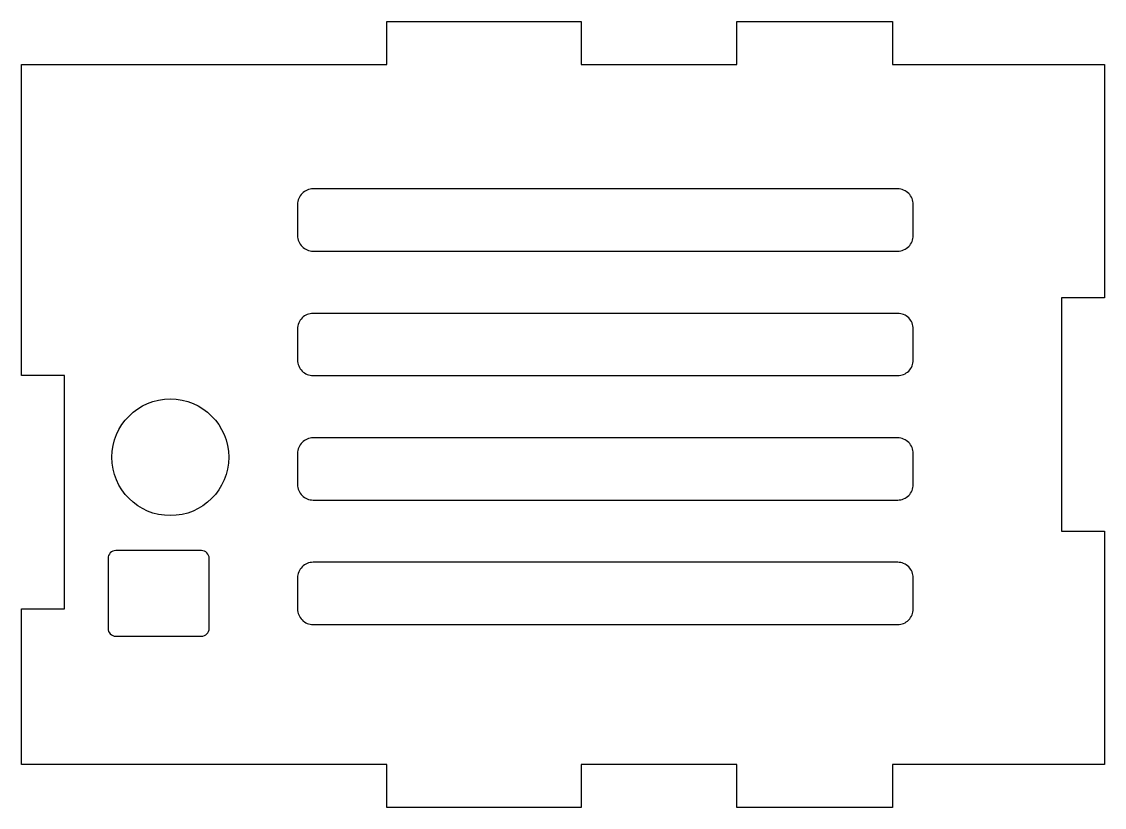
# Model space of a CAD drawing. Header units: millimetres. Extents: x -79 to 61, y -99 to 2.
import ezdxf

# ---------------------------------------------------------------- set-up
doc = ezdxf.new("R2010")
doc.units = ezdxf.units.MM
doc.layers.get('0').update_dxf_attribs({"linetype": 'CONTINUOUS'})

msp = doc.modelspace()

# ---------------------------------------------------------------- linework, layer by layer
msp.add_lwpolyline([(-78.6, -73.5), (-73.1, -73.5), (-73.1, -43.5), (-78.6, -43.5), (-78.6, -3.5), (-31.7, -3.5), (-31.7, 2), (-6.7, 2), (-6.7, -3.5), (13.3, -3.5), (13.3, 2), (33.3, 2), (33.3, -3.5), (60.5, -3.5), (60.5, -33.5), (55, -33.5), (55, -63.5), (60.5, -63.5), (60.5, -93.5), (33.3, -93.5), (33.3, -99), (13.3, -99), (13.3, -93.5), (-6.7, -93.5), (-6.7, -99), (-31.7, -99), (-31.7, -93.5), (-78.6, -93.5)], close=True)
for points in [[(-41.15, -27.5), (33.95, -27.5, 0.414214), (35.95, -25.5), (35.95, -21.5, 0.414214), (33.95, -19.5), (-41.15, -19.5, 0.414214), (-43.15, -21.5), (-43.15, -25.5, 0.414214)], [(-41.15, -43.5), (33.95, -43.5, 0.414214), (35.95, -41.5), (35.95, -37.5, 0.414214), (33.95, -35.5), (-41.15, -35.5, 0.414214), (-43.15, -37.5), (-43.15, -41.5, 0.414214)], [(-41.15, -59.5), (33.95, -59.5, 0.414214), (35.95, -57.5), (35.95, -53.5, 0.414214), (33.95, -51.5), (-41.15, -51.5, 0.414214), (-43.15, -53.5), (-43.15, -57.5, 0.414214)], [(-54.5, -76), (-54.5, -67, 0.414214), (-55.5, -66), (-66.5, -66, 0.414214), (-67.5, -67), (-67.5, -76, 0.414214), (-66.5, -77), (-55.5, -77, 0.414214)], [(-41.15, -75.5), (33.95, -75.5, 0.414214), (35.95, -73.5), (35.95, -69.5, 0.414214), (33.95, -67.5), (-41.15, -67.5, 0.414214), (-43.15, -69.5), (-43.15, -73.5, 0.414214)]]:
    msp.add_lwpolyline(points, format="xyb", close=True)
msp.add_circle((-59.5, -54), 7.5)

doc.saveas('drawing.dxf')
